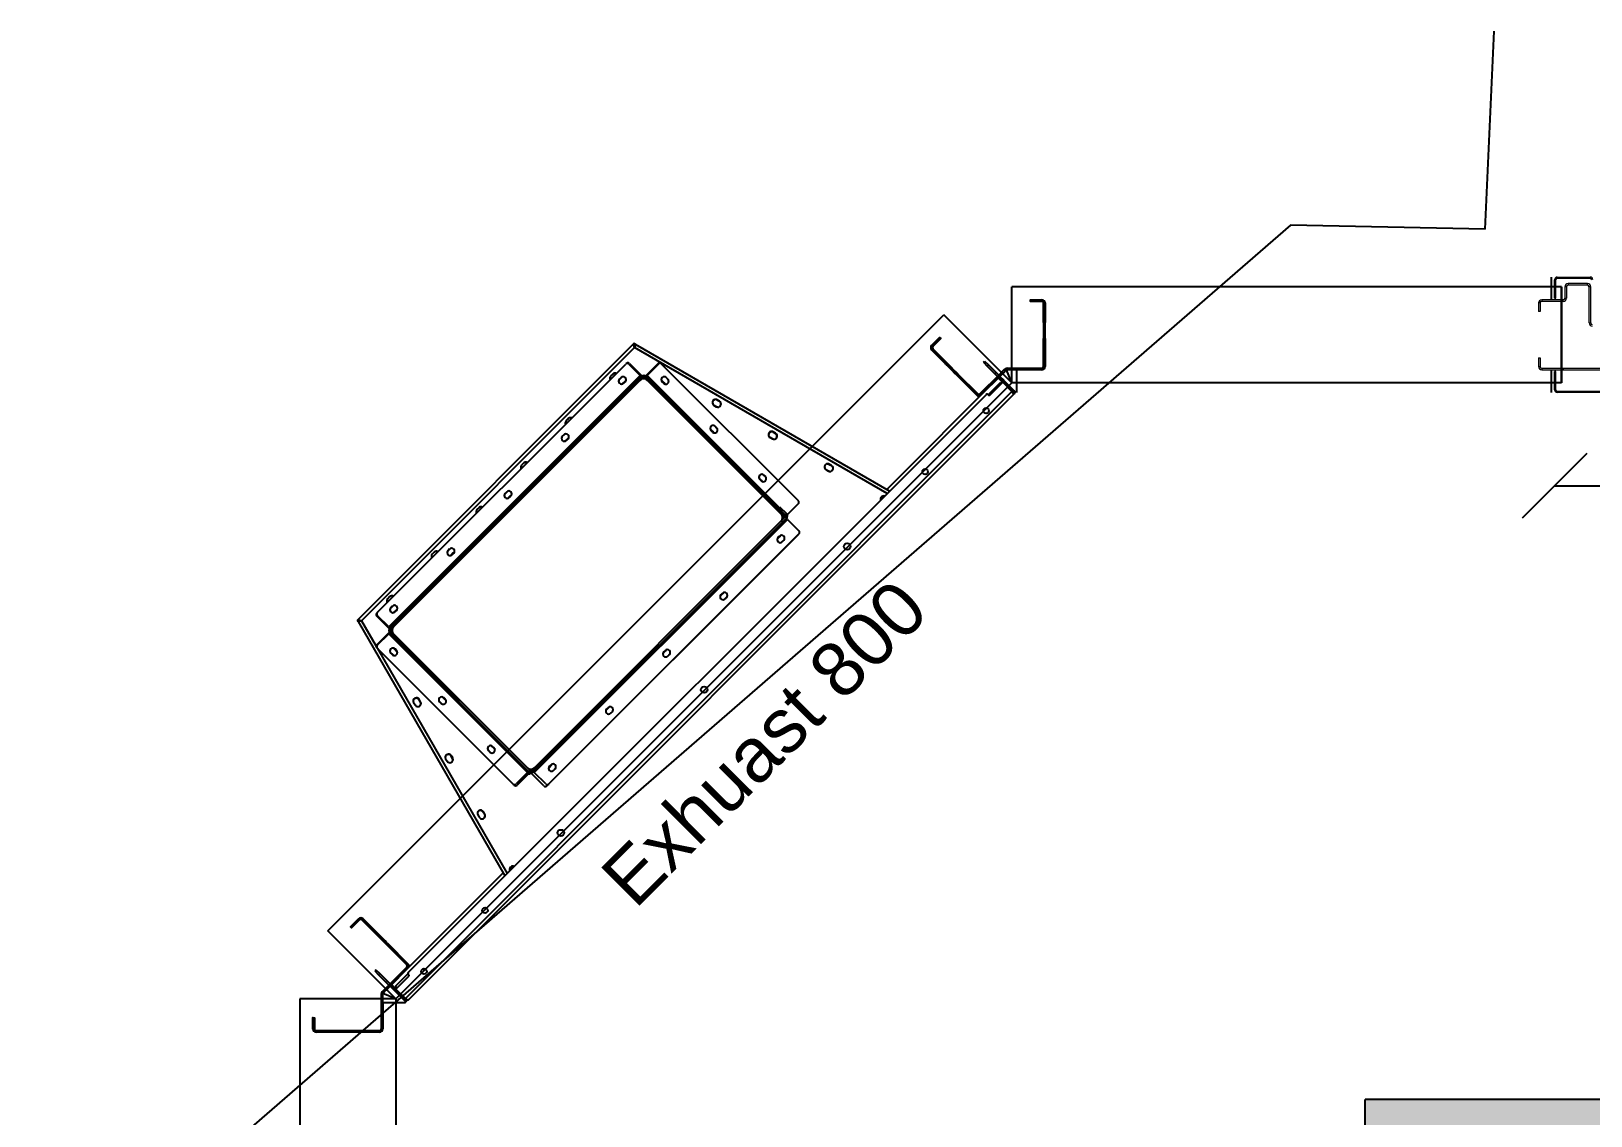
# Model space of a CAD drawing. Header units: millimetres. Extents: x 2822564 to 2991989, y -324396 to -253399.
# Drawn here: x 2860114 to 2861561, y -308240 to -307234 of the extents above; entities that cross this region are included whole.
import ezdxf

# ---------------------------------------------------------------- set-up
doc = ezdxf.new("R2010")
doc.units = ezdxf.units.MM
for name, color, linetype in [('Azbilt', 10, 'Continuous'), ('LAF Detail', 7, 'Continuous'), ('Runner', 30, 'Continuous'), ('SW-New', 50, 'Continuous')]:
    doc.layers.add(name, color=color, linetype=linetype)
doc.styles.add('Annotative', font='arial.ttf')
doc.dimstyles.new('RUNNER saghf', dxfattribs={"dimtxt": 150, "dimasz": 60, "dimexe": 0.18, "dimexo": 0.0625, "dimgap": 0.09, "dimtad": 0, "dimtih": 1, "dimtoh": 1, "dimdec": 4, "dimzin": 0, "dimdsep": 46, "dimtxsty": 'Annotative', "dimblk": 'OBLIQUE', "dimcen": 0.09, "dimclrd": 140, "dimclre": 140, "dimclrt": 230, "dimazin": 0, "dimtfac": 1, "dimtdec": 4, "dimtofl": 0, "dimtmove": 0, "dimatfit": 3, "dimldrblk": 'OBLIQUE', "dimfxl": 1, "dimtolj": 1, "dimtzin": 0, "dimarcsym": 0})

# ---------------------------------------------------------------- blocks, each defined once
blk = doc.blocks.new('1&5 - (+20)')
at = {"layer": 'Azbilt'}
for p, q in [((1590633.4, -479552.3), (1590640.3, -479368.6)), ((1590452.9, -479550.2), (1589293.5, -480574.1)), ((1590633.4, -479552.3), (1590452.9, -479550.2))]:
    blk.add_line(p, q, dxfattribs=at)
blk = doc.blocks.new('_Oblique')
at = {"color": 0, "linetype": 'ByBlock', "lineweight": -2}
blk.add_line((-0.5, -0.5), (0.5, 0.5), dxfattribs=at)
blk = doc.blocks.new('*D28')
at = {"color": 140, "lineweight": -2, "ltscale": 10, "transparency": 16777216}
for p, q in [((-254649.2, -1447978.7), (-254649.2, -1447979.1)), ((-254649.2, -1447978.9), (-254279.1, -1447978.9)), ((-253743.2, -1447978.9), (-254113.3, -1447978.9)), ((-253743.2, -1447978.7), (-253743.2, -1447979.1))]:
    blk.add_line(p, q, dxfattribs=at)
at = {"layer": 'Defpoints', "color": 0, "ltscale": 10, "transparency": 16777216}
for p in [(-254649.2, -1447872.8, 0), (-253743.2, -1447872.8, 0), (-253743.2, -1447978.9)]:
    blk.add_point(p, dxfattribs=at)
at = {"color": 140, "lineweight": -2, "ltscale": 10, "transparency": 16777216, "xscale": 60, "yscale": 60, "zscale": 60, "rotation": 180}
blk.add_blockref('_Oblique', (-254649.2, -1447978.9), dxfattribs=at)
at = {"color": 140, "lineweight": -2, "ltscale": 10, "transparency": 16777216, "xscale": 60, "yscale": 60, "zscale": 60}
blk.add_blockref('_Oblique', (-253743.2, -1447978.9), dxfattribs=at)
at = {"color": 230, "ltscale": 10, "transparency": 16777216, "insert": (-254196.2, -1447978.9), "char_height": 75, "attachment_point": 5, "style": 'Annotative', "bg_fill": 3, "box_fill_scale": 1.1, "bg_fill_color": 256, "bg_fill_true_color": 13158600, "bg_fill_transparency": 0}
blk.add_mtext('\\A1;906', dxfattribs=at)
blk = doc.blocks.new('SW-new')
at = {"layer": 'SW-New', "color": 41, "linetype": 'Continuous', "lineweight": 25, "true_color": 0xf4ee51}
for p, q in [((102.2, 1493.1), (100.7, 1493.1)), ((100.7, 1486.1), (102.2, 1486.1)), ((100.7, 1484.1), (102.2, 1484.1)), ((13.6, 1457), (12.5, 1455.9)), ((17.5, 1451), (18.5, 1452)), ((18.9, 1449.6), (19.9, 1450.6)), ((59.6, 1448.6), (41.8, 1430.8)), ((61, 1450), (62.1, 1448.9)), ((62.4, 1451.4), (63.5, 1450.4)), ((70.3, 1453.1), (70.3, 1454.6)), ((72.3, 1453.1), (72.3, 1454.6)), ((41.8, 1430.8), (42.9, 1429.8))]:
    blk.add_line(p, q, dxfattribs=at)
at = {"layer": 'SW-New', "color": 240, "true_color": 0xed1f24}
for p, q in [((60.2, 1447), (75, 1432.2)), ((75.7, 1453.1), (75.7, 1432.1))]:
    blk.add_line(p, q, dxfattribs=at)
at = {"layer": 'SW-New', "ltscale": 10}
blk.add_line((71.2, 1441.1, 0), (66.3, 1453), dxfattribs=at)
at = {"layer": 'SW-New', "color": 41, "linetype": 'Continuous', "lineweight": 25, "true_color": 0xf4ee51}
for points in [[(99.2, 1516.6), (88.7, 1516.6), (88.7, 1518.1), (99.2, 1518.1)], [(-3.1, 1475.7), (4.4, 1483.2), (5.4, 1482.1), (-2, 1474.7)], [(60.7, 1447.5), (42.9, 1429.8), (63.5, 1450.4), (65.8, 1452.7), (64.7, 1453.7), (62.4, 1451.4), (62.2, 1451.1), (61.9, 1450.9), (61.6, 1450.6), (61.4, 1450.4), (61.3, 1450.2), (61.1, 1450.1), (61, 1450), (61, 1450), (61, 1450), (60.9, 1449.9), (60.8, 1449.8), (60.6, 1449.6), (60.4, 1449.4), (60.1, 1449.1), (59.9, 1448.9), (59.6, 1448.6)]]:
    blk.add_lwpolyline(points, close=True, dxfattribs=at)
for points in [[(100.7, 1497.1), (100.7, 1515.1), (102.2, 1515.1), (102.2, 1497.1)], [(100.7, 1495.1), (100.7, 1493.1), (100.7, 1486.1), (100.7, 1484.1), (100.7, 1482.1), (102.2, 1482.1), (102.2, 1484.1), (102.2, 1486.1), (102.2, 1493.1), (102.2, 1495.1), (102.2, 1497.1), (100.7, 1497.1), (100.7, 1495.1), (102.2, 1495.1)], [(102.2, 1482.1), (102.2, 1456.1), (100.7, 1456.1), (100.7, 1482.1)], [(74.3, 1454.6), (99.2, 1454.6), (99.2, 1453.1), (74.3, 1453.1), (72.3, 1453.1), (70.3, 1453.1), (66.9, 1453.1), (66.9, 1454.6), (70.3, 1454.6), (72.3, 1454.6), (74.3, 1454.6), (74.3, 1453.1)]]:
    blk.add_lwpolyline(points, dxfattribs=at)
at = {"layer": 'SW-New', "color": 41, "linetype": 'Continuous', "lineweight": 25, "true_color": 0xf4ee51, "flags": 128}
for points in [[(10.7, 1459.8), (9.7, 1458.8), (-3.1, 1471.5), (-2, 1472.5), (10.7, 1459.8), (11, 1459.5), (11.3, 1459.3), (11.5, 1459), (11.7, 1458.8), (11.9, 1458.6), (12, 1458.5), (12.1, 1458.4), (12.1, 1458.4)], [(21.3, 1449.2), (20.3, 1448.1), (20, 1448.4), (19.7, 1448.7), (19.5, 1448.9), (19.3, 1449.1), (19.1, 1449.3), (19, 1449.5), (18.9, 1449.5), (18.9, 1449.6), (18.8, 1449.6), (18.8, 1449.7), (18.6, 1449.8), (18.5, 1450), (18.2, 1450.2), (18, 1450.4), (17.7, 1450.7), (17.5, 1451), (12.5, 1455.9), (12.2, 1456.2), (12, 1456.5), (11.7, 1456.7), (11.5, 1456.9), (11.3, 1457.1), (11.2, 1457.2), (11.1, 1457.3), (11.1, 1457.3), (11.1, 1457.4), (11, 1457.4), (10.8, 1457.6), (10.7, 1457.8), (10.5, 1458), (10.2, 1458.2), (9.9, 1458.5), (9.7, 1458.8)], [(11.1, 1457.3), (12.1, 1458.4), (12.2, 1458.4), (12.3, 1458.3), (12.4, 1458.2), (12.6, 1458), (12.8, 1457.8), (13, 1457.5), (13.3, 1457.3), (13.6, 1457), (18.5, 1452), (18.8, 1451.8), (19.1, 1451.5), (19.3, 1451.3), (19.5, 1451), (19.7, 1450.9), (19.8, 1450.7), (19.9, 1450.7), (19.9, 1450.6), (20, 1450.6), (20, 1450.5), (20.2, 1450.4), (20.3, 1450.2), (20.6, 1450), (20.8, 1449.8), (21.1, 1449.5), (21.3, 1449.2), (39.7, 1430.8), (38.7, 1429.8), (20.3, 1448.1)]]:
    blk.add_lwpolyline(points, dxfattribs=at)
at = {"layer": 'SW-New', "color": 41, "linetype": 'Continuous', "lineweight": 25, "true_color": 0xf4ee51}
for centre, radius, start, end in [((99.2, 1515.1), 3, 0, 90), ((99.2, 1515.1), 1.5, 0, 90), ((-0.9, 1473.6), 3, 135, 225), ((-0.9, 1473.6), 1.5, 135, 225), ((66.9, 1451.6), 3, 90, 135), ((66.9, 1451.6), 1.5, 90, 135), ((99.2, 1456.1), 1.5, 270, 0), ((99.2, 1456.1), 3, 270, 0), ((40.8, 1431.9), 3, 225, 315), ((40.8, 1431.9), 1.5, 225, 315)]:
    blk.add_arc(centre, radius, start, end, dxfattribs=at)
blk = doc.blocks.new('ExhustN')
at = {"color": 2, "linetype": 'Continuous', "lineweight": 25}
for p, q in [((6855.5, 31505.8), (6619.7, 31369.7)), ((6856.4, 31502.9), (6832.7, 31489.2)), ((6855.5, 31505.8), (6856.2, 31504.5)), ((6856.6, 31506.9), (6855.6, 31505.9)), ((6856.4, 31503.3), (6856.2, 31503.4)), ((7109.8, 31249.5), (6856.4, 31502.9)), ((7113.8, 31249.7), (6856.6, 31506.9)), ((6830.7, 31488), (6621.9, 31367.5)), ((6704.9, 31362.3), (6830.8, 31488.1)), ((6833.6, 31488.1), (6844.2, 31477.5)), ((6834.1, 31488.6), (6845.5, 31477.2)), ((6849.2, 31477.2), (6860.7, 31488.6)), ((6850.6, 31477.5), (6861.2, 31488.1)), ((6864, 31488.1), (7094.5, 31257.6)), ((6844.2, 31477.5), (6715.5, 31348.8)), ((6716.6, 31347.8), (6845.3, 31476.5)), ((6717.6, 31346.7), (6846.3, 31475.4)), ((6824.3, 31473.2), (6827.3, 31476.2)), ((6826.3, 31475.6), (6824.9, 31474.2)), ((6829.8, 31471.2), (6828.2, 31470.3)), ((6830.6, 31472.7), (6828.5, 31470.6)), ((6828.8, 31470.3), (6830.2, 31471.7)), ((6831, 31473.1), (6830.6, 31472.7)), ((6845.3, 31476.5), (6844.2, 31477.5)), ((6845, 31476.7), (6845.5, 31477.2)), ((6846.3, 31475.4), (6845.3, 31476.5)), ((6845.5, 31477.2), (6845.8, 31476.9)), ((6849.5, 31476.5), (6848.4, 31475.4)), ((6848.4, 31475.4), (7081.8, 31242)), ((6848.9, 31476.9), (6849.2, 31477.2)), ((6849.7, 31476.7), (6849.2, 31477.2)), ((6850.6, 31477.5), (6849.5, 31476.5)), ((6849.5, 31476.5), (7082.8, 31243.1)), ((7083.9, 31244.2), (6850.6, 31477.5)), ((6864.2, 31472.7), (6863.8, 31473.1)), ((6866.3, 31470.6), (6864.2, 31472.7)), ((6864.5, 31471.7), (6865.9, 31470.3)), ((6867.4, 31476.2), (6870.5, 31473.2)), ((6869.8, 31474.2), (6868.4, 31475.6)), ((6878.6, 31476.8), (6876.8, 31478.5)), ((6878.5, 31476.9), (6878.4, 31476.9)), ((6780.4, 31454.4), (6778.2, 31453.1)), ((6780.7, 31448.1), (6782.9, 31449.4)), ((6781.2, 31447.9), (6783.4, 31449.2)), ((6779, 31427.9), (6782.1, 31430.9)), ((6781.1, 31430.3), (6779.7, 31428.9)), ((6785.3, 31427.5), (6783.2, 31425.4)), ((6785.7, 31427.8), (6785.3, 31427.5)), ((6919.9, 31435.3), (6918.1, 31437.1)), ((6919.8, 31435.4), (6918.1, 31437.1)), ((6728.2, 31424.7), (6726.1, 31423.4)), ((6726.5, 31418), (6726.8, 31417.9)), ((6728.7, 31418.3), (6730.8, 31419.6)), ((6729.1, 31418.2), (6731.2, 31419.5)), ((6783.6, 31425), (6785, 31426.4)), ((6917.2, 31419.7), (6916.8, 31420)), ((6919.3, 31417.6), (6917.2, 31419.7)), ((6917.6, 31418.6), (6919, 31417.2)), ((6920.5, 31423.2), (6923.5, 31420.1)), ((6922.9, 31421.1), (6921.4, 31422.5)), ((6676.2, 31394.8), (6674, 31393.6)), ((6676.6, 31388.5), (6678.8, 31389.8)), ((6677, 31388.4), (6679.2, 31389.6)), ((6733.8, 31382.7), (6736.8, 31385.7)), ((6735.8, 31385.1), (6734.4, 31383.6)), ((6961.2, 31393.9), (6959.4, 31395.7)), ((6961.1, 31394), (6961, 31394.1)), ((6740.1, 31382.2), (6738, 31380.1)), ((6738.3, 31379.8), (6739.7, 31381.2)), ((6740.5, 31382.6), (6740.1, 31382.2)), ((6973.5, 31370.1), (6976.5, 31367.1)), ((6975.9, 31368.1), (6974.5, 31369.5)), ((6703.8, 31361.2), (6704.9, 31362.3)), ((6715.3, 31346.9), (6703.8, 31358.4)), ((6715.5, 31348.8), (6704.9, 31359.4)), ((6970.2, 31366.7), (6969.8, 31367)), ((6972.4, 31364.6), (6970.2, 31366.7)), ((6970.6, 31365.6), (6972, 31364.2)), ((6703.1, 31333.5), (6714.5, 31345)), ((6704.9, 31331.9), (6715.5, 31342.5)), ((6714.5, 31345), (6715.7, 31346.2)), ((6714.5, 31345), (6716.3, 31343.2)), ((6715.6, 31346.5), (6714.9, 31345.8)), ((6714.9, 31345.8), (6715.1, 31345.6)), ((6715.3, 31346.9), (6716.4, 31348)), ((6715.8, 31346.4), (6715.3, 31346.9)), ((6715.5, 31348.8), (6716.6, 31347.8)), ((6716.6, 31343.5), (6715.5, 31342.5)), ((6715.5, 31342.5), (6950.4, 31107.5)), ((6715.6, 31346.5), (6715.8, 31346.3)), ((6716.6, 31347.8), (6717.6, 31346.7)), ((6717.6, 31344.6), (6716.6, 31343.5)), ((6716.6, 31343.5), (6951.5, 31108.6)), ((6717.6, 31344.6), (6952.6, 31109.6)), ((7002.5, 31352.5), (7000.8, 31354.2)), ((7002.4, 31352.6), (7002.3, 31352.7)), ((6935.8, 31097.9), (6703.1, 31330.7)), ((6937, 31096.9), (6704.9, 31329)), ((6719.9, 31329.2), (6720.3, 31328.8)), ((6720.3, 31328.8), (6722.4, 31326.7)), ((6721.3, 31328.5), (6722.8, 31327.1)), ((6719.6, 31322.7), (6716.9, 31325.3)), ((6718.9, 31323.2), (6717.4, 31324.6)), ((7023.3, 31313.6), (7022.9, 31314)), ((7025.4, 31311.5), (7023.3, 31313.6)), ((7023.6, 31312.6), (7025, 31311.2)), ((7026.5, 31317.1), (7029.6, 31314.1)), ((7028.9, 31315.1), (7027.5, 31316.5)), ((7043.7, 31311.2), (7042, 31312.8)), ((7043.8, 31311), (7042.1, 31312.8)), ((6772.6, 31269.6), (6770, 31272.3)), ((6771.9, 31270.2), (6770.5, 31271.6)), ((6773, 31276.2), (6773.3, 31275.8)), ((6773.3, 31275.8), (6775.4, 31273.7)), ((6774.4, 31275.5), (6775.8, 31274)), ((7083.3, 31271.5), (7085, 31269.7)), ((7085.1, 31269.6), (7083.4, 31271.4)), ((7085, 31269.7), (7084.9, 31269.8)), ((7076.3, 31260.6), (7075.9, 31260.9)), ((7078.4, 31258.5), (7076.3, 31260.6)), ((7076.7, 31259.5), (7078.1, 31258.1)), ((7079.6, 31264.1), (7082.6, 31261)), ((7082, 31262), (7080.5, 31263.4)), ((7095, 31254.3), (7083.6, 31242.8)), ((7094.5, 31254.8), (7083.9, 31244.2)), ((7081.8, 31239.9), (6952.2, 31110.3)), ((7082.8, 31238.9), (6953.3, 31109.3)), ((6974.4, 31015), (7109.8, 31249.5)), ((6976.6, 31012.8), (7112.7, 31248.6)), ((7081.8, 31242), (7082.8, 31243.1)), ((7082.8, 31238.9), (7081.8, 31239.9)), ((7082.8, 31243.1), (7083.9, 31244.2)), ((7083.9, 31237.8), (7082.8, 31238.9)), ((7083.6, 31242.8), (7083.1, 31243.3)), ((7083.1, 31238.7), (7083.6, 31239.1)), ((7083.6, 31242.8), (7083.3, 31242.6)), ((7083.3, 31239.4), (7083.6, 31239.1)), ((7083.6, 31239.1), (7095, 31227.7)), ((7112.7, 31248.6), (7111.4, 31249.3)), ((7112.8, 31248.7), (7113.8, 31249.7)), ((6961.6, 31115.5), (7083.9, 31237.8)), ((7094.5, 31224.4), (6967.8, 31097.6)), ((7077, 31222.1), (7079.1, 31224.2)), ((7079.1, 31224.2), (7079.3, 31224.6)), ((7079.1, 31224.2), (7079.5, 31224.6)), ((7083.9, 31237.8), (7094.5, 31227.2)), ((6825.7, 31216.6), (6823, 31219.3)), ((6824.9, 31217.1), (6823.5, 31218.5)), ((6826, 31223.2), (6826.3, 31222.8)), ((6826.3, 31222.8), (6828.5, 31220.7)), ((6827.4, 31222.4), (6828.8, 31221)), ((7076.7, 31222.4), (7078.1, 31223.8)), ((7082.6, 31220.9), (7079.6, 31217.9)), ((7082, 31220), (7080.5, 31218.5)), ((6879, 31170.1), (6879.4, 31169.7)), ((6879.4, 31169.7), (6881.5, 31167.6)), ((6880.4, 31169.4), (6881.8, 31168)), ((7031.4, 31177.2), (7032.8, 31178.6)), ((7031.8, 31176.8), (7033.9, 31178.9)), ((7033.9, 31178.9), (7034.2, 31179.3)), ((7037.3, 31175.7), (7034.3, 31172.6)), ((7036.7, 31174.7), (7035.3, 31173.3)), ((7056.1, 31175.8), (7054.9, 31173.7)), ((7054.9, 31173.4), (7056.1, 31175.6)), ((7061.2, 31173), (7060, 31170.8)), ((7060, 31170.8), (7061.2, 31173)), ((7060.1, 31170.7), (7061.3, 31172.8)), ((6878.7, 31163.6), (6876, 31166.2)), ((6878, 31164.1), (6876.5, 31165.5)), ((6986.1, 31131.9), (6987.6, 31133.3)), ((6986.5, 31131.6), (6988.6, 31133.7)), ((6988.6, 31133.7), (6989, 31134.1)), ((6992.1, 31130.4), (6989.1, 31127.4)), ((6991.5, 31129.4), (6990, 31128)), ((7026.3, 31123.8), (7025, 31121.6)), ((7025, 31121.4), (7026.2, 31123.6)), ((6931.7, 31110.5), (6929.1, 31113.2)), ((6931, 31111.1), (6929.6, 31112.5)), ((6932.1, 31117.1), (6932.4, 31116.7)), ((6932.4, 31116.7), (6934.5, 31114.6)), ((6933.5, 31116.4), (6934.9, 31114.9)), ((6950.4, 31107.5), (6951.5, 31108.6)), ((6951.5, 31108.6), (6952.6, 31109.6)), ((6953.3, 31109.3), (6952.2, 31110.3)), ((6953.3, 31109.3), (6953.3, 31109.2)), ((6961, 31116), (6954.7, 31109.6)), ((6954.7, 31109.6), (6955.7, 31108.6)), ((6962.1, 31114.9), (6955.7, 31108.6)), ((6961, 31116), (6962.1, 31114.9)), ((7031.3, 31120.9), (7030.1, 31118.8)), ((7030.1, 31118.8), (7031.3, 31120.9)), ((7030.2, 31118.6), (7031.5, 31120.8)), ((6950.4, 31107.5), (6939.8, 31096.9)), ((6964.9, 31097.6), (6954.7, 31107.9)), ((6994.8, 31068.6), (6995.1, 31069.4)), ((6996.4, 31071.8), (6995.1, 31069.6)), ((6995.1, 31069.4), (6996.3, 31071.6)), ((7001.4, 31068.9), (7000.2, 31066.8)), ((7000.2, 31066.8), (7001.4, 31068.9)), ((7000.3, 31066.6), (7001.6, 31068.8))]:
    blk.add_line(p, q, dxfattribs=at)
at = {"color": 3, "linetype": 'Continuous', "lineweight": 25}
for p, q in [((6527.9, 31486.9), (6520.9, 31479.8)), ((6529, 31485.8), (6521.9, 31478.8)), ((6531.5, 31490.4), (6527.9, 31486.9)), ((6529, 31485.8), (6527.9, 31486.9)), ((6532.5, 31489.4), (6529, 31485.8)), ((6532.5, 31489.4), (6531.5, 31490.4)), ((6504.6, 31463.5), (6513.3, 31472.2)), ((6505.7, 31462.5), (6514.3, 31471.2)), ((6506, 31462.1), (6514.7, 31470.8)), ((6514.4, 31471.2), (6506.7, 31463.5)), ((6513.3, 31472.2), (6514, 31472.9)), ((6513.3, 31472.2), (6514.3, 31471.2)), ((6514, 31472.9), (6515, 31471.9)), ((6515, 31471.9), (6514.3, 31471.2)), ((6514.9, 31470.7), (6514.4, 31471.2)), ((6514.7, 31470.8), (6526.5, 31459)), ((6514.9, 31470.7), (6514.8, 31470.7)), ((6517.3, 31471.1), (6515.8, 31469.7)), ((6515.9, 31469.6), (6517.3, 31471.1)), ((6517.7, 31474.5), (6516.6, 31475.6)), ((6517.3, 31471.1), (6528.7, 31459.7)), ((6517.3, 31471.1), (6517.3, 31471.1)), ((6518.3, 31474.4), (6518.8, 31474.9)), ((6622.4, 31371.2), (6518.8, 31474.9)), ((6520.9, 31479.8), (6521.9, 31478.8)), ((6504.6, 31463.5), (6505.7, 31462.5)), ((7066.1, 30897.9), (6504.6, 31459.3)), ((7068.9, 30899.3), (6506, 31462.1)), ((6507, 31463.1), (6506.7, 31463.5)), ((6506.7, 31463.5), (6506.7, 31463.5)), ((6527.9, 31459), (6528.5, 31459.5)), ((6529.9, 31459.5), (7066.2, 30923.1)), ((6589.8, 31389.6), (6589, 31390.4)), ((6589.9, 31389.6), (6589.8, 31389.6)), ((7081.6, 30912), (6978.1, 31015.5)), ((7066.2, 30921.7), (7065.7, 30921.2)), ((7065.9, 30921.4), (7077.3, 30910)), ((7092.6, 30922.3), (7085.5, 30915.2)), ((7093.6, 30921.2), (7086.6, 30914.1)), ((7096.1, 30925.8), (7092.6, 30922.3)), ((7092.6, 30922.3), (7093.6, 30921.2)), ((7097.2, 30924.7), (7093.6, 30921.2)), ((7096.1, 30925.8), (7097.2, 30924.7)), ((7065.7, 30919.8), (7077.5, 30907.9)), ((7068.9, 30899.3), (7077.5, 30907.9)), ((7069.2, 30898.9), (7077.9, 30907.6)), ((7070.3, 30897.9), (7079, 30906.5)), ((7077.3, 30910), (7076.4, 30909.1)), ((7076.5, 30909), (7077.4, 30909.9)), ((7077, 30907.4), (7077.4, 30907.1)), ((7077.4, 30909.9), (7077.3, 30910)), ((7077.5, 30908), (7080.5, 30911)), ((7077.9, 30907.6), (7078.6, 30908.3)), ((7077.9, 30907.6), (7079, 30906.5)), ((7078.6, 30908.3), (7081.3, 30910.9)), ((7078.6, 30908.3), (7079.7, 30907.2)), ((7079.7, 30907.2), (7079, 30906.5)), ((7079.7, 30907.2), (7082.3, 30909.9)), ((7080.5, 30910.9), (7081.6, 30912)), ((7080.5, 30911), (7080.9, 30910.6)), ((7081.3, 30910.9), (7085.5, 30915.2)), ((7082.3, 30909.9), (7081.3, 30910.9)), ((7086.6, 30914.1), (7082.3, 30909.9)), ((7085.5, 30915.2), (7086.6, 30914.1)), ((7069.2, 30898.9), (7070.3, 30897.9)), ((7069.3, 30899.7), (7069.7, 30899.3))]:
    blk.add_line(p, q, dxfattribs=at)
for points in [[(6514, 31472.9), (6516.6, 31475.6), (6520.9, 31479.8)], [(6517.9, 31474.7), (6518, 31474.7), (6514.4, 31471.2)], [(6518, 31474.7), (6518.4, 31474.3), (6514.9, 31470.7)], [(6521.9, 31478.8), (6517.7, 31474.5), (6515, 31471.9)]]:
    blk.add_lwpolyline(points, dxfattribs=at)
at = {"color": 2, "linetype": 'Continuous', "lineweight": 25, "flags": 128}
for points in [[(6828.5, 31470.6), (6827.9, 31469.7), (6827.8, 31469.6)], [(6866.9, 31469.6), (6866.9, 31469.7), (6866.3, 31470.6)], [(6777.5, 31448.5), (6778.1, 31448.1), (6778.7, 31447.8)], [(6726.8, 31417.9), (6727.7, 31418), (6728.7, 31418.3)], [(6783.2, 31425.4), (6782.6, 31424.5), (6782.6, 31424.4)], [(6920, 31416.6), (6919.9, 31416.7), (6919.3, 31417.6)], [(6673.6, 31388.7), (6673.9, 31388.5), (6674.9, 31388.1)], [(6738, 31380.1), (6737.4, 31379.2), (6737.3, 31379.1)], [(6973, 31363.6), (6973, 31363.7), (6972.4, 31364.6)], [(6722.4, 31326.7), (6723.3, 31326.1), (6723.4, 31326.1)], [(7026, 31310.5), (7026, 31310.6), (7025.4, 31311.5)], [(6775.4, 31273.7), (6776.3, 31273.1), (6776.4, 31273.1)], [(7079.1, 31257.5), (7079, 31257.6), (7078.4, 31258.5)], [(6828.5, 31220.7), (6829.4, 31220.1), (6829.5, 31220)], [(7076, 31221.4), (7076.1, 31221.5), (7077, 31222.1)], [(6881.5, 31167.6), (6882.4, 31167), (6882.5, 31167)], [(7030.8, 31176.2), (7030.9, 31176.2), (7031.8, 31176.8)], [(7054.5, 31172.2), (7054.5, 31172.4), (7054.9, 31173.4)], [(6985.5, 31130.9), (6985.6, 31131), (6986.5, 31131.6)], [(6934.5, 31114.6), (6935.4, 31114), (6935.5, 31114)], [(6952.9, 31109.7), (6952.6, 31109.6), (6952.6, 31109.6)], [(7024.6, 31120.4), (7024.6, 31120.4), (7025, 31121.4)], [(6935.8, 31097.9), (6936.1, 31097.7), (6936.3, 31097.6)], [(7001.8, 31070.9), (7001.8, 31069.9), (7001.4, 31068.9)], [(7001.4, 31068.9), (7001.8, 31069.9), (7001.8, 31070.9)]]:
    blk.add_lwpolyline(points, dxfattribs=at)
at = {"color": 7, "linetype": 'Continuous', "lineweight": 25, "flags": 128}
for points in [[(6971.9, 31018.8), (6971.9, 31017.9), (6971.8, 31017.6)], [(6971.8, 31017.6), (6971.9, 31017.9), (6971.9, 31018.8)]]:
    blk.add_lwpolyline(points, dxfattribs=at)
at = {"color": 3, "linetype": 'Continuous', "lineweight": 25}
for centre, radius in [((6531.1, 31444.8), 2.55), ((6587.7, 31388.2), 2.55), ((6659.5, 31317.9), 3), ((6792.4, 31184.9), 3), ((6925.2, 31052.2), 3), ((6994.6, 30979.9), 2.55), ((7051.2, 30923.3), 2.55)]:
    blk.add_circle(centre, radius, dxfattribs=at)
at = {"color": 2, "linetype": 'Continuous', "lineweight": 25}
for centre, radius, start, end in [((6832.2, 31486.7), 2, 45, 135), ((6832.7, 31487.2), 2, 45, 135), ((6862.1, 31487.2), 2, 45, 135), ((6862.6, 31486.7), 2, 45, 135), ((6826.9, 31472.2), 2.75, 135, 315), ((6828.3, 31473.6), 2.75, 315, 135), ((6847.4, 31469.4), 5, 45, 135), ((6847.4, 31474.3), 3, 45, 135), ((6847.4, 31474.3), 1.5, 45, 135), ((6866.5, 31473.6), 2.75, 45, 225), ((6867.9, 31472.2), 2.75, 225, 45), ((6874.7, 31476.4), 3, 44.9749, 121.2416), ((6876.4, 31474.8), 3, 348.4975, 44.9158), ((6876.5, 31474.6), 3, 328.7799, 44.9749), ((6876.4, 31475), 3, 324.8733, 5.8887), ((6779.7, 31450.5), 3, 119.9098, 299.9098), ((6779.2, 31450.7), 3, 250.7644, 299.8506), ((6781.9, 31451.8), 3, 299.9098, 119.9098), ((6781.4, 31452), 3, 299.8506, 61.155), ((6781.6, 31427), 2.75, 135, 315), ((6783, 31428.4), 2.75, 315, 135), ((6916, 31435), 3, 44.9749, 119.5952), ((6917.7, 31433.3), 3, 348.4949, 44.9158), ((6917.8, 31433.2), 3, 330.4264, 44.9749), ((6917.7, 31433.6), 3, 326.5446, 8.8702), ((6727.6, 31420.8), 3, 119.9098, 299.9098), ((6729.7, 31422.1), 3, 299.9098, 119.9098), ((6729.3, 31422.2), 3, 299.8506, 74.5288), ((6919.5, 31420.6), 2.75, 45, 225), ((6920.9, 31419.2), 2.75, 225, 45), ((6675.5, 31391), 3, 119.9098, 299.9098), ((6675.4, 31391.1), 3, 226.7874, 270.0986), ((6675.1, 31391.1), 3, 258.2194, 299.8506), ((6677.7, 31392.2), 3, 299.9098, 119.9098), ((6677.3, 31392.4), 3, 299.8506, 70.2175), ((6736.4, 31381.7), 2.75, 135, 315), ((6737.8, 31383.1), 2.75, 315, 135), ((6957.3, 31393.5), 3, 44.9749, 117.8326), ((6959, 31391.9), 3, 348.4921, 44.9158), ((6959.1, 31391.8), 3, 332.1893, 44.9749), ((6959, 31392.1), 3, 328.2259, 8.515), ((6972.5, 31367.6), 2.75, 45, 225), ((6625.6, 31362.4), 3, 333.3256, 116.6744), ((6625.2, 31362.6), 3, 337.4035, 66.3953), ((6705.3, 31359.8), 2, 135, 225), ((6706.3, 31360.8), 2, 135, 225), ((6974, 31366.1), 2.75, 225, 45), ((6998.6, 31352.1), 3, 44.9749, 116.1051), ((6716.1, 31347.1), 1.8, 157.8854, 225), ((6716.1, 31347.1), 0.8, 196.045, 225), ((6718.7, 31345.6), 3, 135, 225), ((6718.7, 31345.6), 1.5, 135, 225), ((6723.6, 31345.6), 5, 135, 225), ((7000.3, 31350.5), 3, 348.4895, 44.9158), ((7000.4, 31350.3), 3, 333.9169, 44.9749), ((7000.3, 31350.7), 3, 329.9189, 8.512), ((6704.5, 31332.1), 2, 135, 225), ((6706.3, 31330.4), 2, 135, 225), ((6719.4, 31326.5), 2.75, 45, 225), ((6720.8, 31325.1), 2.75, 225, 45), ((7025.6, 31314.5), 2.75, 45, 225), ((7027, 31313.1), 2.75, 225, 45), ((7039.9, 31310.7), 3, 44.9749, 114.4123), ((7041.6, 31309), 3, 348.4869, 44.9158), ((7041.7, 31308.9), 3, 335.61, 44.9749), ((7041.6, 31309.3), 3, 331.6253, 8.8606), ((6772.4, 31273.5), 2.75, 45, 225), ((6773.8, 31272.1), 2.75, 225, 45), ((7081.2, 31269.3), 3, 44.9749, 112.5939), ((7082.9, 31267.6), 3, 348.4841, 44.9158), ((7083, 31267.5), 3, 337.4287, 44.9749), ((7082.9, 31267.8), 3, 333.3471, 8.5057), ((7078.6, 31261.5), 2.75, 45, 225), ((7080, 31260.1), 2.75, 225, 45), ((7093.1, 31256.2), 2, 315, 45), ((7093.6, 31255.7), 2, 315, 45), ((7075.8, 31241), 5, 315, 45), ((7080.7, 31241), 1.5, 315, 45), ((7080.7, 31241), 3, 315, 45), ((7080, 31221.9), 2.75, 315, 135), ((7093.1, 31225.8), 2, 315, 45), ((7093.6, 31226.3), 2, 315, 45), ((6825.5, 31220.5), 2.75, 45, 225), ((6826.9, 31219.1), 2.75, 225, 45), ((7078.6, 31220.5), 2.75, 135, 315), ((6878.5, 31167.4), 2.75, 45, 225), ((6879.9, 31166), 2.75, 225, 45), ((7033.3, 31175.2), 2.75, 135, 315), ((7034.8, 31176.6), 2.75, 315, 135), ((7057.5, 31172.2), 3, 150.0902, 330.0902), ((7057.4, 31172.3), 3, 226.7872, 330.0311), ((7058.7, 31174.3), 3, 330.0902, 150.0902), ((7058.7, 31174.1), 3, 0.3236, 150.031), ((7058.6, 31174.5), 3, 330.0902, 14.0895), ((7058.6, 31174.5), 3, 330.0311, 13.859), ((6988.1, 31130), 2.75, 135, 315), ((6989.5, 31131.4), 2.75, 315, 135), ((7028.8, 31122.1), 3, 355.6922, 150.031), ((7028.9, 31122.3), 3, 330.0902, 150.0902), ((7028.7, 31122.4), 3, 330.0902, 12.092), ((7028.7, 31122.4), 3, 330.0311, 11.8402), ((6931.5, 31114.4), 2.75, 45, 225), ((6932.9, 31113), 2.75, 225, 45), ((6952, 31117.2), 5, 225, 315), ((6953.6, 31110.7), 3, 225, 315), ((6952, 31111.2), 0.8, 253.955, 315), ((6953.6, 31110.7), 1.5, 225, 315), ((7027.6, 31120.1), 3, 150.0902, 330.0902), ((7027.5, 31120.3), 3, 226.7873, 330.0311), ((6938.4, 31098.3), 2, 225, 315), ((6966.3, 31099), 2, 225, 315), ((6997.7, 31068.1), 3, 150.0902, 330.0902), ((6997.6, 31068.3), 3, 226.7874, 330.0311), ((6998.9, 31070.1), 3, 350.744, 150.031), ((6999, 31070.3), 3, 330.0902, 150.0902), ((6969.1, 31018.3), 3, 343.8332, 106.1668), ((6969, 31018.1), 3, 348.2781, 101.7219)]:
    blk.add_arc(centre, radius, start, end, dxfattribs=at)
at = {"color": 3, "linetype": 'Continuous', "lineweight": 25}
for centre, radius, start, end in [((6508.1, 31462), 2.1, 147.868, 176.2458), ((6508.2, 31462), 2.1, 134.8816, 173.3339), ((6527.2, 31459.7), 1, 225, 315), ((6529.2, 31458.8), 1, 45, 135), ((6535.3, 31443.9), 2.6, 134.4227, 202.1107), ((7050.2, 30928), 2.6, 259.9781, 304.3182), ((7066.4, 30920.5), 1, 135, 225), ((7065.5, 30922.4), 1, 315, 45), ((7068.2, 30900.8), 2.1, 263.2439, 293.6106), ((7068.2, 30900.8), 2.1, 267.1587, 315)]:
    blk.add_arc(centre, radius, start, end, dxfattribs=at)
at = {"color": 2, "linetype": 'Continuous', "lineweight": 25}
for points, knots in [([(6856.4, 31502.9), (6856.3, 31503.3), (6856, 31504), (6855.6, 31504.9), (6855.4, 31505.6), (6855.4, 31505.8), (6855.5, 31505.8)], [0, 0, 0, 0, 0.250002, 0.499997, 0.750012, 1, 1, 1, 1]), ([(6855.6, 31505.9), (6855.7, 31505.6), (6856.1, 31505.2), (6856.3, 31504.1), (6856.4, 31503.3), (6856.4, 31502.9)], [0, 0, 0, 0, 0.327525, 0.65587, 1, 1, 1, 1]), ([(6856.4, 31502.9), (6856.4, 31503.1), (6856.2, 31503.5), (6856.1, 31504), (6856.1, 31504.4), (6856.2, 31504.5), (6856.2, 31504.5)], [0, 0, 0, 0, 0.250007, 0.500015, 0.75001, 1, 1, 1, 1]), ([(6856.6, 31506.9), (6856.7, 31506.7), (6857, 31506.4), (6857, 31505.4), (6856.8, 31504.2), (6856.5, 31503.3), (6856.4, 31502.9)], [0, 0, 0, 0, 0.247711, 0.49562, 0.743522, 1, 1, 1, 1]), ([(7109.8, 31249.5), (7110.2, 31249.6), (7111.1, 31249.9), (7112.3, 31250.1), (7113.2, 31250.1), (7113.6, 31249.8), (7113.8, 31249.7)], [0, 0, 0, 0, 0.250001, 0.5, 0.75001, 1, 1, 1, 1]), ([(7112.7, 31248.6), (7112.7, 31248.5), (7112.6, 31248.5), (7112, 31248.6), (7111.3, 31248.9), (7110.5, 31249.2), (7110, 31249.4), (7109.8, 31249.5)], [0, 0, 0, 0, 0.216729, 0.43345, 0.650179, 0.866917, 1, 1, 1, 1]), ([(7109.8, 31249.5), (7110.1, 31249.5), (7110.7, 31249.4), (7111.5, 31249.3), (7112.2, 31249.1), (7112.6, 31248.8), (7112.8, 31248.7)], [0, 0, 0, 0, 0.250001, 0.500007, 0.750006, 1, 1, 1, 1])]:
    blk.add_open_spline(points, degree=3, knots=knots, dxfattribs=at)
at = {"color": 3, "linetype": 'Continuous', "lineweight": 25}
for points, knots in [([(6504.6, 31459.3), (6504.4, 31459.6), (6503.9, 31460.3), (6503.7, 31461.5), (6503.9, 31462.7), (6504.4, 31463.3), (6504.6, 31463.5)], [0, 0, 0, 0, 0.254655, 0.509538, 0.764436, 1, 1, 1, 1]), ([(6506, 31462.1), (6505.8, 31461.8), (6505.6, 31461.5), (6505.2, 31460.8), (6505, 31460.5), (6504.7, 31460), (6504.6, 31459.8), (6504.5, 31459.5), (6504.5, 31459.4), (6504.6, 31459.3)], [0, 0, 0, 0, 0.25, 0.25, 0.5, 0.5, 0.75, 0.75, 1, 1, 1, 1]), ([(6505.3, 31461), (6505.3, 31461), (6505.1, 31461.3), (6505.2, 31461.9), (6505.5, 31462.3), (6505.7, 31462.5)], [0, 0, 0, 0, 0.045332, 0.557017, 1, 1, 1, 1]), ([(7066.1, 30897.9), (7066.1, 30897.8), (7066.2, 30897.8), (7066.6, 30897.9), (7066.8, 30898), (7067.3, 30898.3), (7067.6, 30898.4), (7068.2, 30898.8), (7068.5, 30899.1), (7068.9, 30899.3)], [0, 0, 0, 0, 0.25, 0.25, 0.5, 0.5, 0.75, 0.75, 1, 1, 1, 1]), ([(7070.3, 30897.9), (7070, 30897.6), (7069.3, 30897.1), (7068.1, 30896.9), (7066.9, 30897.1), (7066.3, 30897.6), (7066.1, 30897.9)], [0, 0, 0, 0, 0.254644, 0.50954, 0.764436, 1, 1, 1, 1]), ([(7069.2, 30898.9), (7069, 30898.8), (7068.6, 30898.4), (7068, 30898.5), (7067.7, 30898.6)], [0, 0, 0, 0, 0.508397, 1, 1, 1, 1])]:
    blk.add_open_spline(points, degree=3, knots=knots, dxfattribs=at)
at = {"layer": 'SW-New', "ltscale": 10}
for p, q in [((6505.6, 31471), (6510.6, 31482.9)), ((7077.1, 30899.5), (7089, 30904.5))]:
    blk.add_line(p, q, dxfattribs=at)
for p, rotation in [((5436.3, 30502.3), 314.9999999999999), ((5636, 30970.8), 270)]:
    blk.add_blockref('SW-new', p, dxfattribs=dict(rotation=rotation))
at = {"color": 2, "insert": (6623.4, 31284.2), "char_height": 50.014, "attachment_point": 1, "rotation": 315, "style": 'Annotative'}
blk.add_mtext_dynamic_manual_height_columns('Exhuast 800', width=914.135, gutter_width=1.04, heights=[0], dxfattribs=at)
blk = doc.blocks.new('LAF')
at = {"layer": 'LAF Detail'}
h = blk.add_hatch(color=1, dxfattribs=at)
h.dxf.hatch_style = 1
h.paths.add_polyline_path([(1750, 1297.5), (-1750, 1297.5), (-1750, 1257.5), (1750, 1257.5)])
h.paths.add_polyline_path([(-1257.5, 1750), (-1297.5, 1750), (-1297.5, 1297.5), (-1257.5, 1297.5)])
h.paths.add_polyline_path([(1297.5, 1750), (1257.5, 1750), (1257.5, 1297.5), (1297.5, 1297.5)])
h.paths.add_polyline_path([(1297.5, -1297.5), (1257.5, -1297.5), (1257.5, -1750), (1297.5, -1750)])
h.paths.add_polyline_path([(1750, -1257.5), (-1750, -1257.5), (-1750, -1297.5), (1750, -1297.5)])
h.paths.add_polyline_path([(-1257.5, -1297.5), (-1297.5, -1297.5), (-1297.5, -1750), (-1257.5, -1750)])
h.paths.add_polyline_path([(2764.7, 1882.3), (2614.7, 1882.3), (2614.7, 1842.3), (2068.7, 1842.3), (2068.7, 1882.3), (1918.7, 1882.3), (1918.7, 567.3), (2068.7, 567.3), (2068.7, 604.8), (2183, 604.8), (2183, 609.8), (2063, 609.8), (2063, 637.3), (2183, 637.3), (2183, 607.3), (2614.7, 607.3), (2614.7, 567.3), (2764.7, 567.3)])
h.paths.add_polyline_path([(1958.7, 1802.3), (2724.7, 1802.3), (2724.7, 913.3), (2183, 913.3), (2183, 883.3), (2063, 883.3), (2063, 913.3), (1958.7, 913.3)], flags=16)
h.paths.add_polyline_path([(1958.9, 1526.8, 1), (1964, 1526.8, 1)], flags=0)
h.paths.add_polyline_path([(1958.9, 1314.6, 1), (1964, 1314.6, 1)], flags=0)
h.paths.add_polyline_path([(2151, 1529.4), (2152, 1529.4, -1), (2152, 1524.2), (2151, 1524.2, -1)], flags=0)
h.paths.add_polyline_path([(2148.9, 1526.8, -1), (2154, 1526.8, -1)], flags=0)
h.paths.add_polyline_path([(2151, 1317.2), (2152, 1317.2, -1), (2152, 1312), (2151, 1312, -1)], flags=0)
h.paths.add_polyline_path([(2154, 1314.6, -1), (2148.9, 1314.6, -1)], flags=0)
h.paths.add_polyline_path([(2000, 1717.6), (2001.5, 1718.9, -1), (2004.9, 1715), (2003.4, 1713.7, -1)], flags=0)
h.paths.add_polyline_path([(2257.9, 1477.7), (2257.9, 1478.7, -1), (2263.1, 1478.7), (2263.1, 1477.7, -1)], flags=0)
h.paths.add_polyline_path([(2257.9, 1363.7, -1), (2263.1, 1363.7), (2263.1, 1362.7, -1), (2257.9, 1362.7)], flags=0)
h.paths.add_polyline_path([(2562.4, 1106.3), (2724.7, 1249.4), (2724.7, 1249.7), (2562.1, 1106.3)], flags=0)
h.paths.add_polyline_path([(2556.8, 1105.2), (2557, 1105.2), (2557.2, 1105.3, 0.093249)], flags=0)
h.paths.add_polyline_path([(2308.7, 1100.3), (2551.5, 1100.3), (2555.3, 1103.7), (2555.3, 1104.3, -0.414214), (2557.3, 1106.3), (2557.3, 1105.2, 0.12943), (2555.3, 1104.3), (2555.3, 1100.4), (2552.5, 1097.8), (2544.7, 1097.8), (2544.7, 1096.6), (2326.7, 1096.6), (2307.7, 1096.6, 0.414214), (2306.5, 1095.3), (2306.5, 1036.7, 0.080761), (2306.5, 1036.3), (2306.5, 1036.3), (2330.5, 914.1), (2357.5, 914.1), (2544.1, 914.1), (2544.1, 913.8), (2544.1, 913.3), (2543.7, 913.3), (2419.6, 913.8), (2366, 913.8), (2357.6, 914.1), (2357.6, 913.3), (2357.5, 913.3), (2357.5, 914.1), (2327.5, 914.1), (2303.5, 1036.3), (1958.7, 1036.3), (1958.7, 1036.9), (2303, 1036.9), (2303, 1096.6), (2326.5, 1096.6), (2326.5, 1097.8), (2308.7, 1097.8)], flags=0)
h.paths.add_polyline_path([(2305.2, 1036.7, 0.09518), (2305.4, 1035.8, 0.113938), (2303.6, 1035.9), (2305.2, 1036.1)], flags=0)
h.paths.add_polyline_path([(2257.9, 1592.7), (2257.9, 1593.7, -1), (2263.1, 1593.7), (2263.1, 1592.7, -1)], flags=0)
h.paths.add_polyline_path([(2058.1, 1768.8), (2059.6, 1770.2, -1), (2063, 1766.3), (2061.5, 1764.9, -1)], flags=0)
h.paths.add_polyline_path([(2263.1, 1248.7), (2263.1, 1247.7, -1), (2257.9, 1247.7), (2257.9, 1248.7, -1)], flags=0)
h.paths.add_polyline_path([(2444, 1411.7, 0.956183), (2444, 1429.7, -0.066402)], flags=0)
h.paths.add_polyline_path([(2426.8, 1429.7), (2427.6, 1429.7, 0.022091), (2426.8, 1429.7, 11.266721), (2426.8, 1411.7), (2427.6, 1411.7, -0.022091), (2426.8, 1411.7, -11.266721)], flags=0)
h.paths.add_polyline_path([(2426.6, 1420.7, -1), (2326.6, 1420.7, -1)], flags=0)
h.paths.add_polyline_path([(2339.5, 1461.4, -1), (2332.5, 1461.4, -1)], flags=0)
h.paths.add_polyline_path([(2338.5, 1461.4, -1), (2333.5, 1461.4, -1)], flags=0)
h.paths.add_polyline_path([(2339.5, 1380, -1), (2332.5, 1380, -1)], flags=0)
h.paths.add_polyline_path([(2338.5, 1380, -1), (2333.5, 1380, -1)], flags=0)
h.paths.add_polyline_path([(2341, 1529.4), (2342, 1529.4, -1), (2342, 1524.2), (2341, 1524.2, -1)], flags=0)
h.paths.add_polyline_path([(2344, 1526.8, -1), (2338.9, 1526.8, -1)], flags=0)
h.paths.add_polyline_path([(2257.9, 1692.7), (2257.9, 1693.7, -1), (2263.1, 1693.7), (2263.1, 1692.7, -1)], flags=0)
h.paths.add_polyline_path([(2341, 1317.2), (2342, 1317.2, -1), (2342, 1312), (2341, 1312, -1)], flags=0)
h.paths.add_polyline_path([(2344, 1314.6, -1), (2338.9, 1314.6, -1)], flags=0)
h.paths.add_polyline_path([(1948.7, 1862.3, -1), (1962.7, 1862.3, -1)], flags=16)
h.paths.add_polyline_path([(2263.1, 1133.7), (2263.1, 1132.7, -1), (2257.9, 1132.7), (2257.9, 1133.7, -1)], flags=0)
h.paths.add_polyline_path([(2420.8, 1461.4, -1), (2413.8, 1461.4, -1)], flags=0)
h.paths.add_polyline_path([(2419.8, 1461.4, -1), (2414.8, 1461.4, -1)], flags=0)
h.paths.add_polyline_path([(2420.8, 1380, -1), (2413.8, 1380, -1)], flags=0)
h.paths.add_polyline_path([(2419.8, 1380, -1), (2414.8, 1380, -1)], flags=0)
h.paths.add_polyline_path([(2257.9, 1792.7), (2257.9, 1793.7, -1), (2263.1, 1793.7), (2263.1, 1792.7, -1)], flags=0)
h.paths.add_polyline_path([(2551.5, 1100.3, 0.016832), (2552, 1099.1), (2552.1, 1099.1), (2551.9, 1099.1), (2551.9, 1099), (2552, 1099, -0.00829)], flags=0)
h.paths.add_polyline_path([(2327.4, 1109.9), (2329.4, 1109.9, -1), (2329.4, 1104.7), (2327.4, 1104.7, -1)], flags=0)
h.paths.add_polyline_path([(2490.2, 1477.7), (2490.2, 1478.7, -1), (2495.4, 1478.7), (2495.4, 1477.7, -1)], flags=0)
h.paths.add_polyline_path([(2490.2, 1363.7, -1), (2495.4, 1363.7), (2495.4, 1362.7, -1), (2490.2, 1362.7)], flags=0)
h.paths.add_polyline_path([(2394, 1109.9), (2396, 1109.9, -1), (2396, 1104.7), (2394, 1104.7, -1)], flags=0)
h.paths.add_polyline_path([(1958.7, 873.3), (2310.7, 873.3), (2310.7, 647.3), (1958.7, 647.3)], flags=16)
h.paths.add_polyline_path([(2490.2, 1592.7), (2490.2, 1593.7, -1), (2495.4, 1593.7), (2495.4, 1592.7, -1)], flags=0)
h.paths.add_polyline_path([(2490.2, 1248.7, -1), (2495.4, 1248.7), (2495.4, 1247.7, -1), (2490.2, 1247.7)], flags=0)
h.paths.add_polyline_path([(2531, 1529.4), (2532, 1529.4, -1), (2532, 1524.2), (2531, 1524.2, -1)], flags=0)
h.paths.add_polyline_path([(2534, 1526.8, -1), (2528.9, 1526.8, -1)], flags=0)
h.paths.add_polyline_path([(2531, 1317.2), (2532, 1317.2, -1), (2532, 1312), (2531, 1312, -1)], flags=0)
h.paths.add_polyline_path([(2534, 1314.6, -1), (2528.9, 1314.6, -1)], flags=0)
h.paths.add_polyline_path([(2490.2, 1692.7), (2490.2, 1693.7, -1), (2495.4, 1693.7), (2495.4, 1692.7, -1)], flags=0)
h.paths.add_polyline_path([(2460.7, 1109.9), (2462.7, 1109.9, -1), (2462.7, 1104.7), (2460.7, 1104.7, -1)], flags=0)
h.paths.add_polyline_path([(2495.4, 1133.7), (2495.4, 1132.7, -1), (2490.2, 1132.7), (2490.2, 1133.7, -1)], flags=0)
h.paths.add_polyline_path([(2490.2, 1792.7), (2490.2, 1793.7, -1), (2495.4, 1793.7), (2495.4, 1792.7, -1)], flags=0)
h.paths.add_polyline_path([(2527.4, 1109.9), (2529.4, 1109.9, -1), (2529.4, 1104.7), (2527.4, 1104.7, -1)], flags=0)
h.paths.add_polyline_path([(2322.7, 860.3), (2350.7, 860.3), (2350.7, 873.3), (2724.7, 873.3), (2724.7, 647.3), (2350.7, 647.3), (2350.7, 660.3), (2322.7, 660.3, -0.414214), (2320.7, 662.3), (2320.7, 858.3, -0.414214)], flags=16)
h.paths.add_polyline_path([(2561.8, 1122.2), (2563.3, 1123.5, -1), (2566.7, 1119.6), (2565.2, 1118.3, -1)], flags=0)
h.paths.add_polyline_path([(2353.8, 820.3), (2353.8, 860.3), (2353.7, 820.3)], flags=0)
h.paths.add_polyline_path([(2578.9, 1095.3, -1), (2573.8, 1095.3, -1)], flags=0)
h.paths.add_polyline_path([(2619.9, 1173.4), (2621.4, 1174.7, -1), (2624.8, 1170.8), (2623.3, 1169.5, -1)], flags=0)
h.paths.add_polyline_path([(2392.3, 858.8), (2392.3, 662.3), (2392.2, 661.9), (2392, 660.7), (2391.5, 660.5), (2391.7, 660.7), (2391.9, 660.9), (2392, 661.2), (2392.2, 661.6), (2392.2, 661.9), (2392.3, 662.3), (2392.3, 858.3), (2392.2, 858.7), (2392, 859.9), (2391.8, 860)], flags=0)
h.paths.add_polyline_path([(2383.4, 818.3), (2383.2, 818.3), (2383.2, 702.3), (2383.2, 701.9), (2383, 700.7), (2382.1, 700.3), (2381.9, 700.3), (2382.2, 700.4), (2382.4, 700.5), (2382.6, 700.7), (2382.8, 700.9), (2383, 701.2), (2383.1, 701.6), (2383.2, 701.9), (2383.2, 702.3), (2383.2, 818.3), (2383.2, 818.7), (2383, 819.9), (2382.8, 820)], flags=0)
h.paths.add_polyline_path([(2623.3, 1770.2), (2624.8, 1768.8, -1), (2621.4, 1764.9), (2619.9, 1766.3, -1)], flags=0)
h.paths.add_polyline_path([(2678, 1224.6), (2679.5, 1225.9, -1), (2682.9, 1222), (2681.4, 1220.7, -1)], flags=0)
h.paths.add_polyline_path([(2721, 1529.4), (2722, 1529.4, -1), (2722, 1524.2), (2721, 1524.2, -1)], flags=0)
h.paths.add_polyline_path([(2724, 1526.8, -1), (2718.9, 1526.8, -1)], flags=0)
h.paths.add_polyline_path([(2721, 1317.2), (2722, 1317.2, -1), (2722, 1312), (2721, 1312, -1)], flags=0)
h.paths.add_polyline_path([(2724, 1314.6, -1), (2718.9, 1314.6, -1)], flags=0)
h.paths.add_polyline_path([(2681.4, 1718.9), (2682.9, 1717.6, -1), (2679.5, 1713.7), (2678, 1715, -1)], flags=0)
h.paths.add_polyline_path([(2665.4, 1096), (2667.3, 1092.8, 0.483498), (2670.4, 1095.3, 0.867202)], flags=0)
h.paths.add_polyline_path([(1962.7, 587.3, -1), (1948.7, 587.3, -1)], flags=16)
h.paths.add_polyline_path([(2537.3, 819.3), (2537.3, 818.3, -1), (2532.1, 818.3), (2532.1, 819.3, -1)], flags=0)
h.paths.add_polyline_path([(2537.3, 818.8, -1), (2532.2, 818.8, -1)], flags=0)
h.paths.add_polyline_path([(2720.7, 1862.3, -1), (2734.7, 1862.3, -1)], flags=16)
h.paths.add_polyline_path([(2537.3, 761.1), (2537.3, 760.1, -1), (2532.1, 760.1), (2532.1, 761.1, -1)], flags=0)
h.paths.add_polyline_path([(2537.3, 760.6, -1), (2532.2, 760.6, -1)], flags=0)
h.paths.add_polyline_path([(2537.3, 702.8), (2537.3, 701.8, -1), (2532.1, 701.8), (2532.1, 702.8, -1)], flags=0)
h.paths.add_polyline_path([(2537.3, 702.3, -1), (2532.2, 702.3, -1)], flags=0)
h.paths.add_polyline_path([(2734.7, 587.3, -1), (2720.7, 587.3, -1)], flags=16)
h.paths.add_polyline_path([(1297.5, 1257.5), (1257.5, 1257.5), (1257.5, -1257.5), (1297.5, -1257.5)])
h.paths.add_polyline_path([(-1257.5, 1257.5), (-1297.5, 1257.5), (-1297.5, -1257.5), (-1257.5, -1257.5)])
at = {"layer": 'LAF Detail', "color": 3, "linetype": 'Continuous', "lineweight": 25}
for p in [(2614.7, 1882.3), (2764.7, 567.3)]:
    blk.add_line(p, (2764.7, 1882.3), dxfattribs=at)
blk = doc.blocks.new('Hinged Door 800 - Knob')
at = {"color": 2}
for p, q in [((-254652.1, -1447806.3, 0), (-254652.1, -1447785.3, 0)), ((-254652.1, -1447892.3, 0), (-254652.1, -1447871.3, 0))]:
    blk.add_line(p, q, dxfattribs=at)
at = {"color": 20, "linetype": 'Continuous', "lineweight": 15}
for p, q in [((-254646.7, -1447786.3, 0), (-254646.7, -1447785.3, 0)), ((-254646.7, -1447785.3, 0), (-254616.2, -1447785.3, 0)), ((-254646.7, -1447786.3, 0), (-254616.2, -1447786.3, 0)), ((-254616.2, -1447785.3, 0), (-254616.2, -1447786.3, 0)), ((-254649.2, -1447787.8, 0), (-254648.2, -1447787.8, 0)), ((-254649.2, -1447804.8, 0), (-254649.2, -1447787.8, 0)), ((-254648.2, -1447804.8, 0), (-254648.2, -1447787.8, 0)), ((-254638.2, -1447794.3, 0), (-254639.7, -1447794.3, 0)), ((-254639.7, -1447794.3, 0), (-254639.7, -1447804.8, 0)), ((-254638.2, -1447794.3, 0), (-254638.2, -1447804.8, 0)), ((-254618.7, -1447791.3, 0), (-254636.7, -1447791.3, 0)), ((-254636.7, -1447791.3, 0), (-254636.7, -1447792.8, 0)), ((-254618.7, -1447792.8, 0), (-254636.7, -1447792.8, 0)), ((-254618.7, -1447792.8, 0), (-254618.7, -1447791.3, 0)), ((-254615.7, -1447794.3, 0), (-254617.2, -1447794.3, 0)), ((-254617.2, -1447827.8, 0), (-254617.2, -1447794.3, 0)), ((-254615.7, -1447827.8, 0), (-254615.7, -1447794.3, 0)), ((-254662.7, -1447809.3, 0), (-254664.2, -1447809.3, 0)), ((-254664.2, -1447809.3, 0), (-254664.2, -1447817.3, 0)), ((-254662.7, -1447809.3, 0), (-254662.7, -1447817.3, 0)), ((-254661.2, -1447806.3, 0), (-254661.2, -1447807.8, 0)), ((-254641.2, -1447806.3, 0), (-254661.2, -1447806.3, 0)), ((-254641.2, -1447807.8, 0), (-254661.2, -1447807.8, 0)), ((-254649.2, -1447804.8, 0), (-254648.2, -1447804.8, 0)), ((-254641.2, -1447807.8, 0), (-254641.2, -1447806.3, 0)), ((-254639.7, -1447804.8, 0), (-254638.2, -1447804.8, 0)), ((-254662.7, -1447817.3, 0), (-254664.2, -1447817.3, 0)), ((-254617.2, -1447827.8, 0), (-254615.7, -1447827.8, 0)), ((-254664.2, -1447860.3, 0), (-254664.2, -1447868.3, 0)), ((-254664.2, -1447860.3, 0), (-254662.7, -1447860.3, 0)), ((-254664.2, -1447868.3, 0), (-254662.7, -1447868.3, 0)), ((-254662.7, -1447860.3, 0), (-254662.7, -1447868.3, 0)), ((-254661.2, -1447869.8, 0), (-254661.2, -1447871.3, 0)), ((-254661.2, -1447869.8, 0), (-254641.2, -1447869.8, 0)), ((-254661.2, -1447871.3, 0), (-254641.2, -1447871.3, 0)), ((-254649.2, -1447889.8, 0), (-254649.2, -1447872.8, 0)), ((-254648.2, -1447872.8, 0), (-254649.2, -1447872.8, 0)), ((-254648.2, -1447889.8, 0), (-254648.2, -1447872.8, 0)), ((-254641.2, -1447869.8, 0), (-254641.2, -1447871.3, 0)), ((-254641.2, -1447869.8, 0), (-254601.2, -1447869.8, 0)), ((-254641.2, -1447871.3, 0), (-254601.2, -1447871.3, 0)), ((-254648.2, -1447889.8, 0), (-254649.2, -1447889.8, 0)), ((-254646.7, -1447892.3, 0), (-254646.7, -1447891.3, 0)), ((-254598.7, -1447891.3, 0), (-254646.7, -1447891.3, 0)), ((-254598.7, -1447892.3, 0), (-254646.7, -1447892.3, 0))]:
    blk.add_line(p, q, dxfattribs=at)
at = {"color": 46}
blk.add_line((-254642.7, -1447794.3, 0), (-254642.7, -1447883.3, 0), dxfattribs=at)
at = {"color": 20, "linetype": 'Continuous', "lineweight": 15}
for centre, radius, start, end in [((-254646.7, -1447787.8, 0), 2.5, 90, 180), ((-254646.7, -1447787.8, 0), 1.5, 90, 180), ((-254616.2, -1447787.8, 0), 2.5, 0, 90), ((-254616.2, -1447787.8, 0), 1.5, 0, 90), ((-254636.7, -1447794.3, 0), 3, 90, 180), ((-254636.7, -1447794.3, 0), 1.5, 90, 180), ((-254618.7, -1447794.3, 0), 3, 0, 90), ((-254618.7, -1447794.3, 0), 1.5, 0, 90), ((-254661.2, -1447809.3, 0), 3, 90, 180), ((-254661.2, -1447809.3, 0), 1.5, 90, 180), ((-254641.2, -1447804.8, 0), 1.5, 270, 0), ((-254641.2, -1447804.8, 0), 3, 270, 0), ((-254614.2, -1447827.8, 0), 3, 180, 270), ((-254614.2, -1447827.8, 0), 1.5, 180, 270), ((-254661.2, -1447868.3, 0), 3, 180, 270), ((-254661.2, -1447868.3, 0), 1.5, 180, 270), ((-254646.7, -1447889.8, 0), 2.5, 180, 270), ((-254646.7, -1447889.8, 0), 1.5, 180, 270)]:
    blk.add_arc(centre, radius, start, end, dxfattribs=at)
at = {"ltscale": 10}
dim = blk.add_linear_dim(base=(-253743.2, -1447978.9, 0), p1=(-254649.2, -1447872.8, 0), p2=(-253743.2, -1447872.8, 0), dimstyle='RUNNER saghf', override={"dimtxt": 75, "dimdec": 0, "dimtdec": 0, "dimfxl": 0.2, "dimfxlon": 1, "dimtfill": 1, "dimarcsym": 2}, dxfattribs=at)
dim.commit()
dim.dimension.update_dxf_attribs({"geometry": '*D28', "text_midpoint": (-254196.2, -1447978.9, 0)})

msp = doc.modelspace()

# ---------------------------------------------------------------- linework, layer by layer
at = {"layer": 'Runner', "ltscale": 10}
for p, q in [((2861533.5, -307471.4, 0), (2861023.3, -307471.4, 0)), ((2861023.3, -307560.4, 0), (2861023.3, -307471.4, 0)), ((2861533.5, -307560.4, 0), (2861533.5, -307471.4, 0)), ((2860389, -308068.9, 0), (2860960.4, -307497.5, 0)), ((2861023.3, -307560.4, 0), (2860960.4, -307497.5, 0)), ((2860451.9, -308131.9, 0), (2861023.3, -307560.4, 0)), ((2861533.5, -307560.4, 0), (2861023.4, -307560.4, 0)), ((2860451.9, -308131.9, 0), (2860389, -308068.9, 0)), ((2860362.9, -308131.9, 0), (2860362.9, -313824.8, 0)), ((2860451.9, -308131.9, 0), (2860362.9, -308131.9, 0)), ((2860451.9, -308131.9, 0), (2860451.9, -313824.8, 0))]:
    msp.add_line(p, q, dxfattribs=at)

# ---------------------------------------------------------------- block references
at = {"rotation": 89.99999999999993}
msp.add_blockref('ExhustN', (2891922.9, -314637.5, 0), dxfattribs=at)
at = {"layer": 'Azbilt', "rotation": 359.5049173853201}
msp.add_blockref('1&5 - (+20)', (1275032.1, 185860.7), dxfattribs=at)

# ---------------------------------------------------------------- next in the draw order: block references
msp.add_blockref('Hinged Door 800 - Knob', (3116176.2, 1140322.9, 0))

# ---------------------------------------------------------------- next in the draw order: block references
at = {"color": 1, "rotation": 89.99999999999999}
msp.add_blockref('LAF', (2863233.4, -310990.1, 0), dxfattribs=at)

doc.saveas('drawing.dxf')
